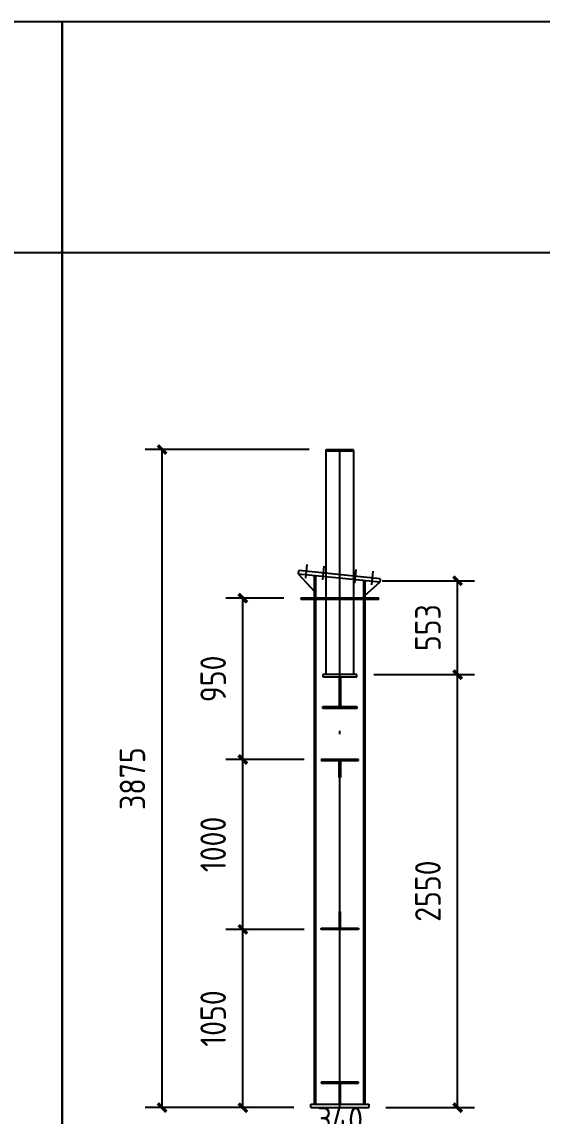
# Model space of a CAD drawing. Extents: x 533809 to 747315, y -17138 to 180511.
# Drawn here: x 652032 to 655095, y 166775 to 173220 of the extents above; entities that cross this region are included whole.
import ezdxf

# ---------------------------------------------------------------- set-up
doc = ezdxf.new("R2010")
doc.units = 0
doc.header["$LTSCALE"] = 1000
doc.header["$MEASUREMENT"] = 0
doc.linetypes.add('DOTE', pattern=[2.42, 2, -0.2, 0.02, -0.2])
doc.layers.add('AXIS', color=3, linetype='Continuous')
doc.layers.add('DOTE', color=1, linetype='Continuous')
doc.styles.get("Standard").update_dxf_attribs({"font": 'gbenor.shx', "bigfont": 'gbcbig.shx'})
doc.dimstyles.get("Standard").update_dxf_attribs({"dimscale": 100, "dimtxt": 3.5, "dimasz": 1, "dimexe": 2.5, "dimexo": 3, "dimgap": 1.5, "dimtad": 1, "dimdec": 0, "dimzin": 0, "dimdsep": 46, "dimtxsty": 'Standard', "dimblk": 'ARCHTICK', "dimcen": 0.09, "dimadec": 0, "dimazin": 0, "dimtfac": 1, "dimtdec": 0, "dimtix": 1, "dimtmove": 2, "dimatfit": 3, "dimfxl": 1, "dimtolj": 1, "dimtzin": 0, "dimarcsym": 0})

# ---------------------------------------------------------------- blocks, each defined once
blk = doc.blocks.new('_ArchTick')
at = {"color": 0, "linetype": 'ByBlock', "const_width": 0.4}
blk.add_lwpolyline([(-0.5, -0.5), (0.5, 0.5)], dxfattribs=at)
blk = doc.blocks.new('*D781')
at = {"layer": 'AXIS', "color": 3, "lineweight": -2}
for p, q in [((653694.4, 167875.4), (653233.5, 167875.4)), ((653333.5, 166825.4), (653333.5, 167875.4)), ((653634.4, 166825.4), (653233.5, 166825.4))]:
    blk.add_line(p, q, dxfattribs=at)
at = {"layer": 'Defpoints', "color": 0}
for p in [(653333.5, 167875.4), (653794.4, 167875.4), (653734.4, 166825.4)]:
    blk.add_point(p, dxfattribs=at)
at = {"layer": 'AXIS', "color": 3, "lineweight": -2, "xscale": 50, "yscale": 50, "zscale": 50}
for p, rotation in [((653333.5, 167875.4), 90), ((653333.5, 166825.4), 270)]:
    blk.add_blockref('_ArchTick', p, dxfattribs=dict(at, rotation=rotation))
at = {"layer": 'AXIS', "color": 0, "insert": (653158.5, 167350.4), "char_height": 150, "attachment_point": 5, "rotation": 90}
blk.add_mtext('\\A1;1050', dxfattribs=at)
blk = doc.blocks.new('*D782')
at = {"layer": 'AXIS', "color": 3, "lineweight": -2}
for p, q in [((653694.4, 168875.4), (653233.5, 168875.4)), ((653333.5, 167875.4), (653333.5, 168875.4)), ((653694.4, 167875.4), (653233.5, 167875.4))]:
    blk.add_line(p, q, dxfattribs=at)
at = {"layer": 'Defpoints', "color": 0}
for p in [(653333.5, 168875.4), (653794.4, 168875.4), (653794.4, 167875.4)]:
    blk.add_point(p, dxfattribs=at)
at = {"layer": 'AXIS', "color": 3, "lineweight": -2, "xscale": 50, "yscale": 50, "zscale": 50}
for p, rotation in [((653333.5, 168875.4), 90), ((653333.5, 167875.4), 270)]:
    blk.add_blockref('_ArchTick', p, dxfattribs=dict(at, rotation=rotation))
at = {"layer": 'AXIS', "color": 0, "insert": (653158.5, 168375.4), "char_height": 150, "attachment_point": 5, "rotation": 90}
blk.add_mtext('\\A1;1000', dxfattribs=at)
blk = doc.blocks.new('*D783')
at = {"layer": 'AXIS', "color": 3, "lineweight": -2}
for p, q in [((653574.4, 169825.4), (653233.5, 169825.4)), ((653333.5, 168875.4), (653333.5, 169825.4)), ((653694.4, 168875.4), (653233.5, 168875.4))]:
    blk.add_line(p, q, dxfattribs=at)
at = {"layer": 'Defpoints', "color": 0}
for p in [(653333.5, 169825.4), (653674.4, 169825.4), (653794.4, 168875.4)]:
    blk.add_point(p, dxfattribs=at)
at = {"layer": 'AXIS', "color": 3, "lineweight": -2, "xscale": 50, "yscale": 50, "zscale": 50}
for p, rotation in [((653333.5, 169825.4), 90), ((653333.5, 168875.4), 270)]:
    blk.add_blockref('_ArchTick', p, dxfattribs=dict(at, rotation=rotation))
at = {"layer": 'AXIS', "color": 0, "insert": (653158.5, 169350.4), "char_height": 150, "attachment_point": 5, "rotation": 90}
blk.add_mtext('\\A1;950', dxfattribs=at)
blk = doc.blocks.new('*D784')
at = {"layer": 'AXIS', "color": 3, "lineweight": -2}
for p, q in [((654104.4, 169375.4), (654697.8, 169375.4)), ((654597.8, 166825.4), (654597.8, 169375.4)), ((654174.4, 166825.4), (654697.8, 166825.4))]:
    blk.add_line(p, q, dxfattribs=at)
at = {"layer": 'Defpoints', "color": 0}
for p in [(654004.4, 169375.4), (654597.8, 169375.4), (654074.4, 166825.4)]:
    blk.add_point(p, dxfattribs=at)
at = {"layer": 'AXIS', "color": 3, "lineweight": -2, "xscale": 50, "yscale": 50, "zscale": 50}
for p, rotation in [((654597.8, 169375.4), 90), ((654597.8, 166825.4), 270)]:
    blk.add_blockref('_ArchTick', p, dxfattribs=dict(at, rotation=rotation))
at = {"layer": 'AXIS', "color": 0, "insert": (654422.8, 168100.4), "char_height": 150, "attachment_point": 5, "rotation": 90}
blk.add_mtext('\\A1;2550', dxfattribs=at)
blk = doc.blocks.new('*D785')
at = {"layer": 'AXIS', "color": 3, "lineweight": -2}
for p, q in [((653724.4, 170700.4), (652758.2, 170700.4)), ((652858.2, 166825.4), (652858.2, 170700.4)), ((653634.4, 166825.4), (652758.2, 166825.4))]:
    blk.add_line(p, q, dxfattribs=at)
at = {"layer": 'Defpoints', "color": 0}
for p in [(652858.2, 170700.4), (653824.4, 170700.4), (653734.4, 166825.4)]:
    blk.add_point(p, dxfattribs=at)
at = {"layer": 'AXIS', "color": 3, "lineweight": -2, "xscale": 50, "yscale": 50, "zscale": 50}
for p, rotation in [((652858.2, 170700.4), 90), ((652858.2, 166825.4), 270)]:
    blk.add_blockref('_ArchTick', p, dxfattribs=dict(at, rotation=rotation))
at = {"layer": 'AXIS', "color": 0, "insert": (652683.2, 168762.9), "char_height": 150, "attachment_point": 5, "rotation": 90}
blk.add_mtext('\\A1;3875', dxfattribs=at)
blk = doc.blocks.new('*D786')
at = {"layer": 'AXIS', "color": 3, "lineweight": -2}
for p, q in [((653734.4, 166725.4), (653734.4, 166479.6)), ((654074.4, 166725.4), (654074.4, 166479.6)), ((653734.4, 166579.6), (653684.4, 166579.6)), ((653734.4, 166579.6), (654074.4, 166579.6)), ((654074.4, 166579.6), (654124.4, 166579.6))]:
    blk.add_line(p, q, dxfattribs=at)
at = {"layer": 'Defpoints', "color": 0}
for p in [(653734.4, 166825.4), (654074.4, 166825.4), (654074.4, 166579.6)]:
    blk.add_point(p, dxfattribs=at)
at = {"layer": 'AXIS', "color": 3, "lineweight": -2, "xscale": 50, "yscale": 50, "zscale": 50}
blk.add_blockref('_ArchTick', (653734.4, 166579.6), dxfattribs=at)
at = {"layer": 'AXIS', "color": 3, "lineweight": -2, "xscale": 50, "yscale": 50, "zscale": 50, "rotation": 180}
blk.add_blockref('_ArchTick', (654074.4, 166579.6), dxfattribs=at)
at = {"layer": 'AXIS', "color": 0, "insert": (653904.4, 166754.6), "char_height": 150, "attachment_point": 5}
blk.add_mtext('\\A1;340', dxfattribs=at)
blk = doc.blocks.new('*D841')
at = {"layer": 'AXIS', "color": 3, "lineweight": -2}
for p, q in [((654154.4, 169928.7), (654697.9, 169928.7)), ((654597.9, 169375.4), (654597.9, 169928.7)), ((654104.4, 169375.4), (654697.9, 169375.4))]:
    blk.add_line(p, q, dxfattribs=at)
at = {"layer": 'Defpoints', "color": 0}
for p in [(654054.4, 169928.7), (654597.9, 169928.7), (654004.4, 169375.4)]:
    blk.add_point(p, dxfattribs=at)
at = {"layer": 'AXIS', "color": 3, "lineweight": -2, "xscale": 50, "yscale": 50, "zscale": 50}
for p, rotation in [((654597.9, 169928.7), 90), ((654597.9, 169375.4), 270)]:
    blk.add_blockref('_ArchTick', p, dxfattribs=dict(at, rotation=rotation))
at = {"layer": 'AXIS', "color": 0, "insert": (654422.9, 169652.1), "char_height": 150, "attachment_point": 5, "rotation": 90}
blk.add_mtext('\\A1;553', dxfattribs=at)

msp = doc.modelspace()

# ---------------------------------------------------------------- linework, layer by layer
for q in [(652269.1, 173219.7), (652269.1, 171862.3)]:
    msp.add_line((652269.1, 171862.3), q)
at = {"color": 2}
for p, q in [((653824.4, 170700.4), (653984.4, 170700.4)), ((653824.4, 170694.4), (653824.4, 170700.4)), ((653824.4, 170694.4), (653984.4, 170694.4)), ((653984.4, 170694.4), (653984.4, 170700.4)), ((653704.4, 169943.6), (653712.4, 170023.2)), ((653803.9, 169933.7), (653811.9, 170013.3)), ((653661.7, 169968), (653663.6, 169987.9)), ((654139.3, 169920.3), (653661.7, 169968)), ((653661.7, 169968), (653754.4, 169865.5)), ((654141.3, 169940.2), (653663.6, 169987.9)), ((653993, 169914.8), (654001, 169994.4)), ((654092.5, 169904.8), (654100.5, 169984.4)), ((654141.3, 169940.2), (654139.3, 169920.3)), ((654054.4, 169843.5), (654139.3, 169920.3)), ((653904.4, 169825.4), (653674.4, 169825.4)), ((653674.4, 169825.4), (653674.4, 169819.4)), ((653674.4, 169819.4), (653904.4, 169819.4)), ((653824.4, 169825.4), (653984.4, 169825.4)), ((654134.4, 169825.4), (653904.4, 169825.4)), ((653904.4, 169819.4), (654134.4, 169819.4)), ((654134.4, 169819.4), (654134.4, 169825.4)), ((653904.4, 169375.4), (653804.4, 169375.4)), ((653804.4, 169375.4), (653804.4, 169363.4)), ((653804.4, 169363.4), (654004.4, 169363.4)), ((653900.4, 169363.4), (653900.4, 169187.4)), ((654004.4, 169375.4), (653904.4, 169375.4)), ((653908.4, 169363.4), (653908.4, 169187.4)), ((654004.4, 169363.4), (654004.4, 169375.4)), ((653804.4, 169175.4), (653804.4, 169187.4)), ((653804.4, 169187.4), (654004.4, 169187.4)), ((653904.4, 169175.4), (653804.4, 169175.4)), ((654004.4, 169175.4), (653904.4, 169175.4)), ((654004.4, 169187.4), (654004.4, 169175.4)), ((653904.4, 168875.4), (653794.4, 168875.4)), ((653794.4, 168875.4), (653794.4, 168869.4)), ((653794.4, 168869.4), (654014.4, 168869.4)), ((653901.4, 168769.4), (653901.4, 168869.4)), ((653901.4, 168869.4), (653907.4, 168869.4)), ((654014.4, 168875.4), (653904.4, 168875.4)), ((653907.4, 168869.4), (653907.4, 168769.4)), ((654014.4, 168869.4), (654014.4, 168875.4)), ((653907.4, 168769.4), (653901.4, 168769.4)), ((653907.4, 167981.4), (653901.4, 167981.4)), ((653901.4, 167981.4), (653901.4, 167881.4)), ((653907.4, 167881.4), (653907.4, 167981.4)), ((653794.4, 167875.4), (653794.4, 167881.4)), ((653794.4, 167881.4), (654014.4, 167881.4)), ((653904.4, 167875.4), (653794.4, 167875.4)), ((653901.4, 167881.4), (653907.4, 167881.4)), ((654014.4, 167875.4), (653904.4, 167875.4)), ((654014.4, 167881.4), (654014.4, 167875.4)), ((653904.4, 166975.4), (653794.4, 166975.4)), ((653794.4, 166975.4), (653794.4, 166969.4)), ((654014.4, 166975.4), (653904.4, 166975.4)), ((654014.4, 166969.4), (654014.4, 166975.4)), ((653794.4, 166969.4), (654014.4, 166969.4)), ((653900.4, 166969.4), (653900.4, 166845.4)), ((653901.4, 166969.4), (653907.4, 166969.4)), ((653908.4, 166845.4), (653908.4, 166969.4)), ((653734.4, 166825.4), (653734.4, 166845.4)), ((653734.4, 166845.4), (654074.4, 166845.4)), ((653900.4, 166845.4), (653908.4, 166845.4)), ((653900.4, 166845.4), (653908.4, 166845.4)), ((653900.4, 166845.4), (653908.4, 166845.4)), ((654074.4, 166845.4), (654074.4, 166825.4)), ((653734.4, 166825.4), (654074.4, 166825.4))]:
    msp.add_line(p, q, dxfattribs=at)
at = {"color": 4}
for p, q in [((653824.4, 169375.4), (653824.4, 170694.4)), ((653984.4, 170694.4), (653984.4, 169375.4))]:
    msp.add_line(p, q, dxfattribs=at)
for points in [[(652269.1, 173219.7), (640389.1, 173219.7), (640389.1, 171862.3), (652266.2, 171862.3)], [(664149.1, 173219.7), (652269.1, 173219.7), (652269.1, 171862.3), (664146.2, 171862.3)]]:
    msp.add_lwpolyline(points)
for points in [[(640389.1, 171862.3), (652269.1, 171862.3), (652269.1, 163462.3), (640389.1, 163462.3)], [(652269.1, 171862.3), (664149.1, 171862.3), (664149.1, 163462.3), (652269.1, 163462.3)]]:
    msp.add_lwpolyline(points, close=True)
at = {"layer": 'DOTE', "linetype": 'DOTE'}
msp.add_line((653904.4, 166825.4), (653904.4, 170700.4), dxfattribs=at)
at = {"layer": 'DOTE', "color": 0}
for p, q in [((653754.4, 166845.4), (653754.4, 169958.7)), ((653762.4, 166845.4), (653762.4, 169957.9)), ((654046.4, 166845.4), (654046.4, 169929.5)), ((654054.4, 166845.4), (654054.4, 169928.7))]:
    msp.add_line(p, q, dxfattribs=at)

# ---------------------------------------------------------------- dimensions: what is measured, and where the dimension line sits
at = {"layer": 'AXIS', "color": 0}
for base, p1, p2, picture, middle in [((652858.2, 170700.4), (653734.4, 166825.4), (653824.4, 170700.4), '*D785', (652683.2, 168762.9)), ((654597.9, 169928.7), (654004.4, 169375.4), (654054.4, 169928.7), '*D841', (654422.9, 169652.1)), ((653333.5, 169825.4), (653794.4, 168875.4), (653674.4, 169825.4), '*D783', (653158.5, 169350.4)), ((654597.8, 169375.4), (654074.4, 166825.4), (654004.4, 169375.4), '*D784', (654422.8, 168100.4)), ((653333.5, 168875.4), (653794.4, 167875.4), (653794.4, 168875.4), '*D782', (653158.5, 168375.4)), ((653333.5, 167875.4), (653734.4, 166825.4), (653794.4, 167875.4), '*D781', (653158.5, 167350.4))]:
    dim = msp.add_linear_dim(base=base, p1=p1, p2=p2, angle=90, dimstyle='Standard', override={"dimtxt": 1.5, "dimasz": 0.5, "dimexe": 1, "dimexo": 1, "dimgap": 1, "dimclrd": 3, "dimclre": 3}, dxfattribs=at)
    dim.commit()
    dim.dimension.update_dxf_attribs({"geometry": picture, "text_midpoint": middle})
dim = msp.add_aligned_dim(p1=(653734.4, 166825.4), p2=(654074.4, 166825.4), distance=-245.8, dimstyle='Standard', override={"dimtxt": 1.5, "dimasz": 0.5, "dimexe": 1, "dimexo": 1, "dimgap": 1, "dimclrd": 3, "dimclre": 3}, dxfattribs=at)
dim.commit()
dim.dimension.update_dxf_attribs({"geometry": '*D786', "text_midpoint": (653904.4, 166754.6)})

doc.saveas('drawing.dxf')
